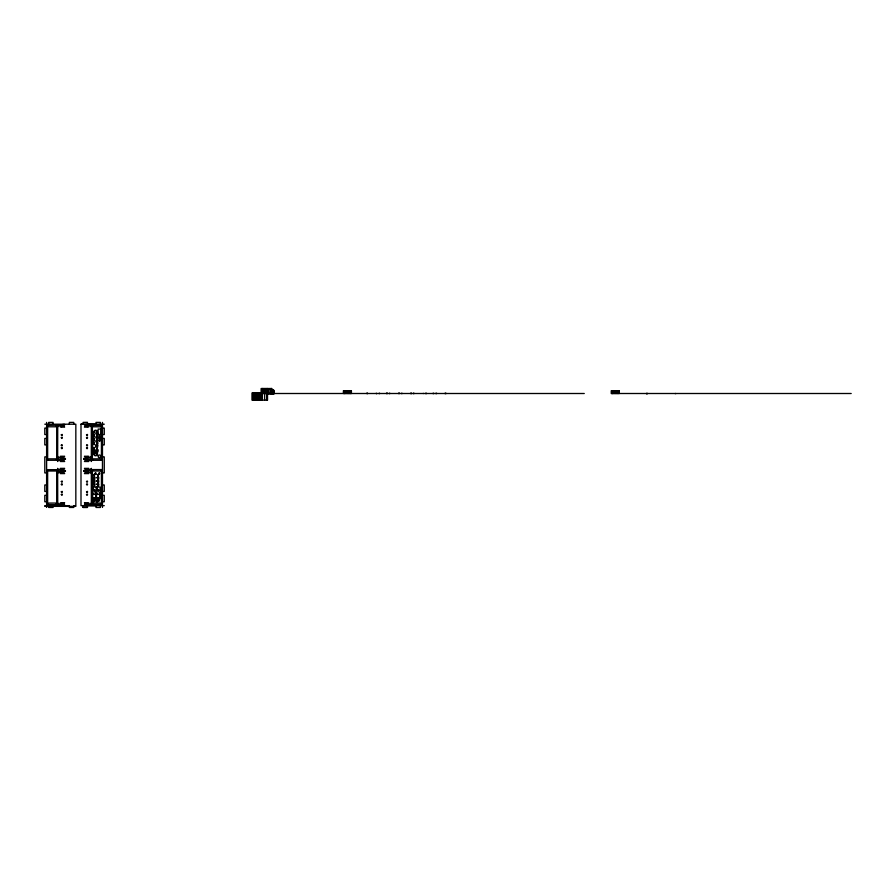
<?xml version="1.0" encoding="UTF-8"?>
<svg xmlns="http://www.w3.org/2000/svg" width="896" height="896" viewBox="0 0 896 896"><rect width="100%" height="100%" fill="white"/><g stroke="black" fill="none" stroke-linecap="round" stroke-linejoin="round"><path stroke-width="1.34" d="M61.578 459.749C61.286 461.037 62.91 459.581 57.646 459.861M62.53 426.014C59.819 425.891 62.978 425.768 61.802 425.802M61.936 504.661C61.074 502.085 61.645 506.027 62.171 503.507M62.171 469.067C60.48 469.661 63.302 470.478 61.477 469.056M61.936 460.902L62.507 460.219L61.533 459.973M62.238 458.024C61.802 455.168 61.376 458.853 62.306 456.904L61.533 456.904L61.533 457.766M61.286 425.678L62.093 426.182M86.845 471.688L87.73 472.046L87.147 472.562M86.587 469.515C88.323 468.955 86.363 470.131 87.147 469.795M86.878 457.184C87.853 457.901 91.717 459.48 91.414 456.266L91.134 457.352L88.424 457.352L88.76 456.266L84.437 456.266C85.333 456.814 85.938 458.819 83.664 458.461L83.664 459.312C85.938 458.954 85.333 460.958 84.437 461.507L88.76 461.507L88.424 460.421L91.134 460.421L91.414 461.507L91.414 459.861C86.083 459.01 87.73 461.507 86.934 459.917C87.382 459.334 88.122 460.163 87.64 460.701C86.195 460.253 88.256 460.174 86.621 460.645C87.898 458.696 87.058 460.746 87.147 460.342M86.834 457.251C86.901 457.934 86.755 458.226 87.763 457.688C84.493 458.338 88.838 455.918 87.147 457.554M86.654 425.589C88.693 426.126 85.938 425.488 87.427 425.746M87.147 504.661C88.502 503.149 85.949 504.146 87.64 504.28M61.533 469.011C63.762 468.563 61.589 471.374 61.443 469.459C63.504 468.194 63.762 472.786 61.981 472.763C62.429 472.45 60.771 472.192 62.597 472.506M61.936 458.058L61.947 457.419M61.768 470.142L62.082 469.526M87.147 426.014L87.45 425.41M86.733 426.283L87.282 426.014L86.565 425.522M86.643 472.405C88.077 471.688 86.43 473.816 87.293 471.722M87.147 457.699L86.654 457.262L86.99 457.856M61.936 472.562L61.242 472.405L62.328 471.968M61.936 469.795L61.477 469.515M62.082 503.966C61.925 503.966 62.126 504.392 61.533 503.731M61.443 460.365L61.869 460.208M61.242 472.405L62.261 472.125M61.802 426.44L61.981 425.152L61.477 426.238M61.477 472.282C61.13 473.883 63.336 470.445 62.149 472.853M61.802 460.902L61.813 460.062M57.646 427.045L57.938 425.958L60.648 425.958L60.312 427.045L64.635 427.045C61.678 425.634 67.872 423.954 62.653 424.458L63.078 425.958L62.283 425.645M61.813 468.955L61.936 470.221M61.645 504.392C61.141 502.723 64.344 504.213 62.653 505.389C67.872 505.904 61.678 504.224 64.635 502.802L60.312 502.802L60.648 503.888L57.938 503.888L57.646 502.802M61.242 425.869C62.854 426.675 62.238 424.323 62.485 426.093M61.802 504.661L62.171 503.507M61.757 460.678L62.406 459.872M62.238 457.934C62.406 455.347 63.851 460.813 62.306 460.869M86.867 426.07L87.853 425.746L86.811 426.328M87.282 469.661C85.814 468.395 90.586 472.618 91.414 468.362L91.134 469.448L88.424 469.448L88.76 468.362L84.437 468.362C85.333 468.922 85.938 470.926 83.664 470.557L83.664 471.386C85.938 471.027 85.333 473.032 84.437 473.592L88.76 473.592L88.424 472.506L91.134 472.506L91.414 473.592L91.414 471.934L86.587 472.27M87.326 425.208L87.282 426.418M87.427 503.966L86.587 503.955L87.147 504.101M86.755 457.845L87.158 456.859L87.606 457.923M91.414 425.387L91.414 427.045L91.134 425.958L88.424 425.958L88.76 427.045L84.437 427.045C87.394 425.634 81.189 423.954 86.419 424.458L85.994 425.958L87.662 425.802M87.282 504.661L87.293 503.406L86.901 504.325M87.147 472.976L87.158 471.722M87.147 470.221L86.923 469.056M87.494 457.99L87.114 456.893M87.427 460.208L87.494 460.779M87.853 460.354L86.587 460.197M87.853 457.565L86.587 457.419M87.718 504.325L87.002 503.63M61.813 457.274L61.286 457.363M61.947 457.285L61.533 457.184M61.947 471.946L62.384 471.778M61.947 459.872L62.384 459.973M87.158 469.179L87.763 469.784L86.688 469.974M96.734 439.936L96.981 439.813M96.734 449.344L97.126 449.613M97.294 484.568L96.522 484.053L97.216 484.49M97.182 449.4C96.757 447.373 97.832 448.728 96.88 448.739M93.442 487.57C92.691 486.528 93.33 489.597 93.24 487.648M96.746 434.09L96.712 434.773M62.306 425.88L61.869 425.869M62.451 425.902L61.242 425.734M62.306 457.475L61.802 457.878M61.802 504.101L61.309 503.81M92.971 489.328L93.083 489.182M99.31 439.242L100.094 438.67L99.322 438.85M92.96 493.002L93.083 492.811M96.846 489.328L96.958 489.182M96.846 493.002L96.97 492.811M97.574 501.133L97.586 501.67M97.642 437.819C95.379 438.491 98.594 436.318 96.858 436.498M96.712 451.427L97.642 451.427M97.642 451.114L96.858 450.834M61.309 469.347L61.365 469.19M87.136 470.165L87.696 469.19L86.688 469.056M101.763 504.056L101.035 503.776L101.763 503.586M92.893 501.715L93.285 502.219L92.837 501.771M99.154 472.965L99.725 473.066L99.053 473.021M92.635 493.405L93.442 493.573M96.712 440.485L97.675 440.485M86.766 456.904L86.587 457.554M97.608 440.182L96.734 440.205M97.608 443.005L96.734 443.027M97.608 449.59L96.734 449.613M97.675 437.371L96.813 437.573M97.63 440.854L96.746 440.91M97.675 441.974C96.88 442.053 96.208 440.866 97.474 443.822L96.678 444.438L97.686 444.573L96.891 445.256L97.675 445.458M97.272 488.264L96.522 488.354L97.227 488.253M93.352 499.486L93.262 499.565M99.333 492.666L99.445 492.654M86.789 425.634L87.349 425.298L86.542 425.578M62.429 460.477L61.242 460.331M62.294 504.101L61.757 504.594M87.718 472.64L86.699 472.629M87.651 472.584L86.834 472.55M97.63 436.307L96.802 435.938L96.712 437.035L97.429 436.89L96.678 437.494L97.675 438.2M86.845 503.563L87.282 504.437M93.386 499.195L93.195 499.072M86.845 459.805L87.147 460.667M87.584 470.03L87.898 469.448L86.766 469.011M97.429 444.64L96.678 445.514L97.642 445.424M62.362 504.896L62.843 503.776L61.891 503.026L60.906 504.269L62.362 504.896L61.365 504.874M87.707 504.896C89.096 501.2 84.325 504.918 87.461 504.986M61.645 471.744L61.802 472.976L62.082 472.416M46.738 504.571L61.533 504.75L61.678 503.462M96.902 449.154L96.712 449.893L97.675 449.893M94.102 474.846C94.125 479.595 95.133 470.277 94.573 474.813M97.978 474.846C97.955 479.629 99.064 470.299 98.448 474.813M94.102 478.083C92.77 481.858 96.566 478.598 94.058 476.493M97.978 478.083C96.645 481.858 100.442 478.598 97.933 476.493M94.102 481.309C92.77 485.083 96.566 481.835 94.058 479.73M97.978 481.309C96.645 485.083 100.442 481.835 97.933 479.73M94.102 484.546C92.77 488.32 96.566 485.061 94.058 482.966M97.978 484.546C96.645 488.32 100.442 485.061 97.933 482.966M62.149 504.582L62.552 503.642L61.533 503.451M96.824 444.102L96.858 444.64M96.824 452.267L97.474 451.987C94.931 451.237 98.314 448.358 97.675 451.461M97.194 499.218L97.07 499.072M61.925 470.165L62.507 469.526L61.242 469.65M96.858 434.986C98.179 435.131 96.69 436.509 97.261 434.986M366.722 393.389L367.338 393.389M366.912 393.534L366.834 393.389M413.829 393.467C414.165 393.434 413.739 393.49 413.84 393.456M436.834 393.456L435.613 393.467L436.856 393.467M647.147 393.568L646.386 393.579L647.718 393.49M411.578 393.534L410.536 393.389M434 393.467L432.846 393.467L433.866 393.467M446.163 393.467L444.83 393.456L446.163 393.467M413.19 393.456L413.93 393.456M426.619 393.467L425.354 393.456L426.686 393.467M646.386 393.501L647.371 393.568M367.707 393.546L367.013 393.534M376.04 393.389L376.69 393.546M378.93 393.534L379.714 393.534M387.307 393.534L386.523 393.546M389.166 393.534L389.95 393.534M401.363 393.534L402.147 393.534M410.693 393.546L411.723 393.389L410.637 393.389M675.069 393.568L675.909 393.579M376.197 393.534L376.846 393.534M398.642 393.534L399.291 393.534M413.37 393.456L414.288 393.467M367.662 393.389L366.99 393.389M445.626 393.467L445.917 393.456M379.053 393.389L379.792 393.4M389.29 393.389L390.029 393.4M401.498 393.389L402.226 393.389M423.55 393.467L423.058 393.467M270.592 390.32L273.974 390.32L273.974 393.949L267.221 393.949M267.534 392.974L251.989 392.974L251.989 400.12L267.534 400.12L267.501 388.539M261.128 393.501L584.27 393.501M851.2 393.501L611.24 393.501L611.24 390.746L619.248 390.746L619.248 393.501M83.07 424.122L80.998 424.122L80.998 505.658L104.272 505.658M44.8 424.211L75.835 424.211L75.835 505.658L73.763 505.658L73.763 507.461L69.362 507.461L69.362 505.658L44.8 505.658M80.998 424.211L104.272 424.211M61.533 425.107L46.738 425.365M61.533 425.544L61.533 426.395L62.306 425.958M46.614 428.086L44.8 428.086L44.8 434.549L46.614 434.549M102.458 428.086L104.272 428.086L104.272 434.549L102.458 434.549M96.746 434.235L97.675 434.515M96.746 434.37L97.642 434.482M99.445 435.826L100.106 435.904L99.445 435.982M97.675 436.643L96.858 436.834M46.614 438.424L44.8 438.424L44.8 444.898L46.614 444.898M102.458 438.424L104.272 438.424L104.272 444.898L102.458 444.898M96.746 441.045L97.642 441.146M97.698 443.878L96.678 443.307L97.675 443.307M96.723 451.562L97.698 452.043M57.646 456.266L57.938 457.352L60.648 457.352L60.312 456.266L64.635 456.266C63.739 456.814 63.123 458.819 65.408 458.461L65.408 459.312C63.123 458.954 63.739 460.958 64.635 461.507L60.312 461.507L60.648 460.421L57.938 460.421L57.646 461.507L57.725 425.365M46.614 456.882L44.8 456.882L44.8 472.92L46.614 472.92M102.458 456.882L104.272 456.882L104.272 472.92L102.458 472.92M86.766 457.352C84.336 457.912 87.584 462.594 87.539 460.006M57.646 457.923L61.533 458.203M62.653 458.853L65.408 458.853M83.664 458.853L86.419 458.853M62.653 458.92L65.408 458.92M83.664 458.92L86.419 458.92M46.738 460.275L57.725 460.275M61.533 469.448L61.533 470.299L57.646 470.019M86.419 469.448L86.419 472.506M46.738 469.661L57.725 469.661M62.653 470.949L65.408 471.005M83.664 471.005L86.419 470.949M61.533 471.643L57.646 471.934M61.533 472.091L61.533 472.942L62.306 472.942M87.539 472.091L87.539 472.942L86.766 472.942M57.646 473.592L57.938 472.506L60.648 472.506L60.312 473.592L64.635 473.592C63.739 473.032 63.123 471.027 65.408 471.386L65.408 470.557C63.123 470.926 63.739 468.922 64.635 468.362L60.312 468.362L60.648 469.448L57.938 469.448L57.646 468.362L57.725 504.571M46.614 484.971L44.8 484.971L44.8 491.434L46.614 491.434M102.458 484.971L104.272 484.971L104.272 491.434L102.458 491.434M92.378 487.032L100.128 487.032L100.128 498.288L92.378 498.288M46.614 495.309L44.8 495.309L44.8 501.771L46.614 501.771M102.458 495.309L104.272 495.309L104.272 501.771L102.458 501.771M97.698 500.808L98.011 500.808M93.834 501.312L94.494 501.39L93.834 501.469M97.709 501.312L98.37 501.39L97.709 501.469M102.334 504.493L91.134 504.459C87.92 506.206 86.33 501.346 86.419 505.389C81.189 505.904 87.394 504.224 84.437 502.802L88.76 502.802L88.424 503.888L91.134 503.888L91.414 502.802L91.414 504.459M44.8 506.363L75.835 506.363M83.07 507.382L87.461 507.382M87.461 424.122L95.995 424.211L95.995 422.397L100.386 422.397L100.386 424.211M61.242 457.554L62.507 457.43M86.587 503.955L87.853 503.978M61.242 503.955L62.507 503.978M99.77 436.33L99.982 436.946L99.389 436.486M96.566 493.349L97.328 493.573L96.6 493.472M87.315 471.755L87.808 472.349M97.597 443.173L97.642 441.974M97.63 440.384C96.544 438.122 97.563 438.39 96.746 441.168M97.619 449.366L97.642 449.893M618.811 390.746L618.822 393.501L618.71 390.746M618.341 390.746L618.341 393.501M618.061 390.746L618.061 393.501M617.736 390.746L617.736 393.501M617.355 390.746L617.355 393.501M616.93 390.746L616.93 393.501M616.459 390.746L616.459 393.501M616.056 390.746L616.056 393.501M615.742 390.746L615.742 393.501M615.216 390.746L615.216 393.501M614.824 390.746L614.824 393.501M614.342 390.746L614.342 393.501M613.805 390.746L613.805 393.501M613.346 390.746L613.346 393.501M612.954 390.746L612.954 393.501M612.595 390.746L612.595 393.501M612.405 390.746L612.405 393.501L612.282 390.746M612.069 390.746L612.069 393.501M611.878 390.746L611.89 393.501M611.789 390.746L611.789 393.501M351.411 393.501L351.411 390.746L343.403 390.746L343.403 393.501M350.986 390.746L351.042 393.501M350.818 390.746L350.84 393.501M350.504 390.746L350.504 393.501M350.224 390.746L350.224 393.501M349.888 390.746L349.888 393.501M349.518 390.746L349.518 393.501M349.093 390.746L349.093 393.501M348.611 390.746L348.611 393.501M348.219 390.746L348.219 393.501M347.894 390.746L347.894 393.501M347.379 390.746L347.379 393.501M346.976 390.746L346.976 393.501M346.506 390.746L346.506 393.501M345.957 390.746L345.957 393.501M345.509 390.746L345.509 393.501M345.106 390.746L345.106 393.501M344.758 390.746L344.758 393.501M344.467 390.746L344.467 393.501M344.221 390.746L344.198 393.501M344.053 390.746L343.997 393.501M343.918 390.746L343.907 393.501M273.605 390.32L273.594 393.949M273.414 390.32L273.47 393.949M273.302 390.32L273.302 393.949M273.078 390.32L273.056 393.949M272.989 390.32L272.933 393.949L272.81 390.32M272.485 390.32L272.485 393.949M272.104 390.32L272.104 393.949M271.914 393.501L271.914 388.539L261.128 388.539L261.173 400.12M271.69 390.32L271.69 393.949M271.41 388.539L271.41 393.501M271.286 388.539L271.219 393.949M271.051 388.539L271.051 393.501M269.886 388.539L269.886 393.501M267.982 388.539L267.926 393.501M267.77 388.539L267.77 393.501M267.131 388.539L267.131 393.501M266.694 388.539L266.829 400.12M266.616 392.974L266.638 400.12M266.179 388.539L266.179 393.501M265.608 388.539L265.608 393.501M264.97 388.539L264.97 393.501M264.6 392.974L264.6 400.12M264.309 388.539L264.309 393.501M263.715 388.539L263.715 393.501M263.178 388.539L263.178 393.501M262.707 388.539L262.707 393.501M262.326 388.539L262.326 393.501M262.058 388.539L262.058 393.501M261.979 388.539L261.856 400.12L261.789 392.974M261.621 392.974L261.554 400.12M260.635 392.974L260.635 400.12M259.997 392.974L259.997 400.12M259.269 392.974L259.269 400.12M258.44 392.974L258.44 400.12M257.522 392.974L257.522 400.12M256.57 392.974L256.57 400.12M255.707 392.974L255.707 400.12M254.946 392.974L254.946 400.12M254.262 392.974L254.262 400.12M253.714 392.974L253.714 400.12M253.322 392.974L253.322 400.12M253.086 392.974L253.064 400.12M253.008 392.974L252.974 400.12M102.458 422.397L102.458 507.427M102.334 504.571L102.334 469.582L91.336 469.582L91.336 504.493M100.386 505.658L100.386 507.461L95.995 507.461L95.995 505.658L87.461 505.579L87.461 507.461L83.07 507.461L83.07 505.579M98.448 476.493L98.448 478.05M98.448 479.73L98.448 481.286M98.448 482.966L98.448 484.512M97.642 437.371L97.642 438.2M97.418 432.97L97.418 432.018A1.814 1.814 0 0 0 95.603 430.203A1.814 1.814 0 0 0 93.8 432.018M97.418 452.301L97.418 453.992A1.814 1.814 0 0 1 95.603 455.806A1.814 1.814 0 0 1 93.8 453.992L93.8 447.866M96.902 433.026L96.902 432.018A1.288 1.288 0 0 0 95.603 430.718A1.288 1.288 0 0 0 94.315 432.018M96.902 452.525L96.902 453.992A1.288 1.288 0 0 1 95.603 455.291A1.288 1.288 0 0 1 94.315 453.992M96.253 487.032L96.253 498.288M94.573 476.493L94.573 478.05M94.573 479.73L94.573 481.286M94.573 482.966L94.573 484.512M94.315 434.683L94.315 435.971M94.315 438.637L94.315 439.925M94.315 442.613L94.315 444.136M94.315 447.866L94.315 449.378M93.8 434.683L93.8 435.971M93.8 438.637L93.8 439.925M93.8 442.613L93.8 444.136M91.336 425.365L91.336 460.275L102.334 460.275L102.334 425.365L91.134 425.387C87.45 424.2 88.245 426.384 86.766 425.958M87.461 424.211L87.461 422.318L83.07 422.397L83.07 424.211M73.763 424.211L73.763 422.397L69.362 422.397L69.362 424.211M53.077 424.211L53.077 422.397L48.675 422.397L48.675 424.211M53.077 505.658L53.077 507.461L48.675 507.461L48.675 505.658M46.614 422.397L46.614 507.427M86.498 437.73C87.483 440.115 88.267 435.848 86.498 437.73M86.498 447.966C87.483 450.352 88.256 446.085 86.498 447.966M86.498 484.344C87.483 486.73 88.256 482.462 86.498 484.344M86.486 494.581C87.472 496.966 88.256 492.699 86.486 494.581M99.31 439.813L100.083 440.149L99.322 439.746M93.442 484.445L92.646 484.053L93.442 484.389M93.666 494.099L92.859 493.707L93.666 494.099M97.541 494.099L96.746 493.707L97.541 494.099M93.71 500.517L94.472 500.909L93.71 500.517M97.586 500.517L98.358 500.909L97.608 500.438M97.619 450.542L96.734 450.542L97.619 450.542M93.442 477.792L92.658 477.613L93.341 477.792M96.712 446.936L97.686 447.149L96.746 446.835M97.317 477.792L96.522 477.534L97.317 477.792M97.698 433.406L96.656 433.194L97.698 433.406M97.328 487.491L96.734 487.502L97.328 487.491M92.814 501.166L93.397 501.301L92.814 501.166M92.814 500.214L93.386 500.394L92.837 500.158M95.267 474.186C95.794 474.723 95.771 472.147 95.267 474.186M96.69 500.214C97.395 499.587 97.048 499.587 96.813 500.214M96.69 501.166L96.813 501.178M99.142 474.186C99.926 474.69 99.467 472.237 99.165 474.13M99.075 498.87L99.848 499.162L99.109 498.77M100.106 437.506L99.299 437.506L100.106 437.506M96.723 445.973L97.686 446.13L96.723 445.973M95.861 472.998L95.066 473.066L95.85 473.066M94.494 499.834L93.688 499.834L94.494 499.834M97.283 501.939L96.477 501.95L97.283 501.939M98.37 499.834L97.563 499.834L98.37 499.834M95.379 492.43L95.95 492.766L95.39 492.374M92.803 474.421L93.374 474.779L92.803 474.421M92.635 480.995L93.218 481.264L92.635 480.995M99.31 435.613L99.378 436.229L99.31 435.613M96.678 474.421L96.802 474.454M93.699 501.099L93.766 501.715L93.722 501.077M96.522 480.995L97.093 481.264L96.522 480.995M93.442 488.768L92.859 488.992L93.442 488.768M97.328 488.768L96.746 488.522L97.328 488.768M47.275 425.981L48.014 426.182L47.275 425.981M47.275 459.469L48.014 459.67L47.275 459.469M47.275 470.277L48.014 470.478L47.275 470.277M56.325 425.981L57.064 426.182L56.325 425.981M47.275 503.765L47.981 504.056L47.309 503.664M56.325 459.469L57.064 459.67L56.325 459.469M56.325 470.277L57.064 470.478L56.325 470.277M61.309 434.862C62.104 437.326 63.235 433.115 61.309 434.862M61.286 445.189C62.082 447.653 63.213 443.442 61.286 445.189M56.325 503.765L57.064 503.966L56.325 503.765M61.32 481.477C62.104 483.941 63.235 479.73 61.32 481.477M61.298 491.803C62.082 494.267 63.213 490.056 61.298 491.803M86.509 434.862C87.304 437.326 88.435 433.115 86.509 434.862M86.531 445.189C87.326 447.653 88.446 443.442 86.531 445.189M91.997 425.981L92.747 426.182L91.997 425.981M86.509 481.477C87.293 483.941 88.424 479.741 86.509 481.477M86.531 491.803C87.315 494.267 88.446 490.056 86.531 491.803M91.997 459.469L92.747 459.67L91.997 459.469M91.997 470.187L92.747 470.389L91.997 470.187M101.046 425.981L101.797 426.182L101.046 425.981M93.318 490.258C94.584 494.211 96.387 487.469 93.318 490.258M91.997 503.675L92.747 503.877L91.997 503.675M94.842 500.506L95.592 500.707L94.842 500.506M101.046 459.469L101.797 459.67L101.046 459.469M97.194 490.258C98.459 494.211 100.262 487.469 97.194 490.258M101.046 470.187L101.797 470.389L101.046 470.187M98.728 500.506L99.478 500.707L98.728 500.506M60.917 425.522C62.082 429.352 63.918 422.878 60.917 425.522M60.917 457.206C62.082 461.037 63.918 454.552 60.917 457.206M60.917 459.995C62.082 463.814 63.918 457.341 60.917 459.995M60.917 469.302C62.082 473.133 63.918 466.659 60.917 469.302M60.917 472.069C62.082 475.888 63.918 469.414 60.917 472.069M86.251 425.522C87.427 429.352 89.264 422.878 86.262 425.522M86.251 457.206C87.427 461.037 89.264 454.552 86.262 457.206M86.251 459.995C87.427 463.814 89.264 457.341 86.262 459.995M86.251 469.302C87.427 473.133 89.264 466.659 86.262 469.302M86.251 472.069C87.427 475.888 89.264 469.414 86.262 472.069M95.301 493.024L95.962 493.024L95.301 493.046M99.299 438.357L100.106 438.379L99.322 438.323M99.299 440.406L100.106 440.44L99.322 440.384M99.299 440.91L100.106 440.944L99.322 440.877M92.602 500.73L93.408 500.752L92.602 500.73M96.006 498.982L95.211 498.949L96.006 498.982M96.477 500.73L97.283 500.752L96.477 500.73M99.254 492.99L99.299 492.957M61.331 437.629C61.914 440.149 63.381 436.05 61.331 437.629M61.331 447.866C61.925 450.374 63.381 446.286 61.331 447.866M61.331 484.243C61.925 486.763 63.381 482.675 61.331 484.243M61.342 494.48C61.925 497 63.392 492.912 61.342 494.48M95.413 453.219L94.058 453.734L94.058 449.602L95.603 450.117L95.413 453.219M386.366 393.389L387.554 393.389L386.366 393.389M398.485 393.389L399.672 393.389L398.485 393.389M56.694 426.787L47.645 426.787L47.645 458.853L56.694 458.853L56.694 426.787M101.427 426.787L92.378 426.787L92.378 458.853L101.427 458.853L101.427 426.787M100.946 429.083L98.112 429.083L98.112 434.504L100.946 434.504L100.946 429.083M56.694 471.005L47.645 471.005L47.645 503.07L56.694 503.07L56.694 471.005M101.427 471.005L92.378 471.005L92.378 503.07L101.427 503.07L101.427 471.005M95.995 494.402L92.635 494.402L92.635 498.03L95.995 498.03L95.995 494.402M99.87 494.402L96.51 494.402L96.51 498.03L99.87 498.03L99.87 494.402M93.475 434.347A1.165 1.165 0 0 0 95.222 433.339A1.165 1.165 0 0 0 93.475 432.331A1.165 1.165 0 0 0 93.475 434.347M93.475 438.323A1.165 1.165 0 0 0 95.222 437.315A1.165 1.165 0 0 0 93.475 436.307A1.165 1.165 0 0 0 93.475 438.323M93.475 442.232A1.165 1.165 0 0 0 95.222 441.224A1.165 1.165 0 0 0 93.475 440.216A1.165 1.165 0 0 0 93.475 442.232M93.218 447.485A1.68 1.68 0 0 0 95.738 446.029A1.68 1.68 0 0 0 93.218 444.573A1.68 1.68 0 0 0 93.218 447.485M98.728 457.386A1.288 1.288 0 0 0 100.666 456.266A1.288 1.288 0 0 0 98.728 455.146A1.288 1.288 0 0 0 98.728 457.386"/></g></svg>
